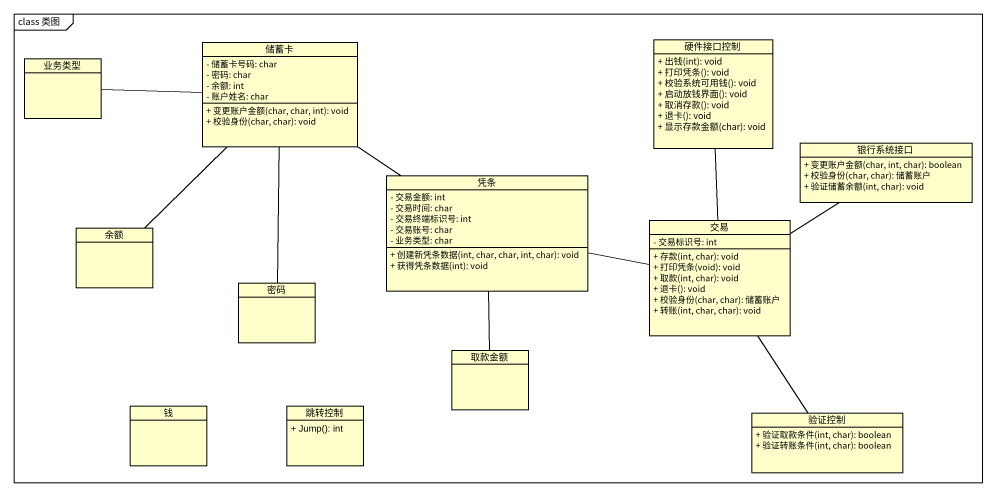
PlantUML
@startuml
mainframe class 类图
hide circle
hide empty members
skinparam classAttributeIconSize 0
class 业务类型
class 储蓄卡 {
  - 储蓄卡号码: char
  - 密码: char
  - 余额: int
  - 账户姓名: char
  + 变更账户金额(char, char, int): void
  + 校验身份(char, char): void
}
class 硬件接口控制 {
  + 出钱(int): void
  + 打印凭条(): void
  + 校验系统可用钱(): void
  + 启动放钱界面(): void
  + 取消存款(): void
  + 退卡(): void
  + 显示存款金额(char): void
}
class 凭条 {
  - 交易金额: int
  - 交易时间: char
  - 交易终端标识号: int
  - 交易账号: char
  - 业务类型: char
  + 创建新凭条数据(int, char, char, int, char): void
  + 获得凭条数据(int): void
}
class 银行系统接口 {
  + 变更账户金额(char, int, char): boolean
  + 校验身份(char, char): 储蓄账户
  + 验证储蓄余额(int, char): void
}
class 余额
class 交易 {
  - 交易标识号: int
  + 存款(int, char): void
  + 打印凭条(void): void
  + 取款(int, char): void
  + 退卡(): void
  + 校验身份(char, char): 储蓄账户
  + 转账(int, char, char): void
}
class 密码
class 取款金额
class 钱
class 跳转控制 {
  + Jump(): int
}
class 验证控制 {
  + 验证取款条件(int, char): boolean
  + 验证转账条件(int, char): boolean
}
储蓄卡 -left- 业务类型
储蓄卡 -- 凭条
储蓄卡 -- 余额
凭条 -right- 交易
凭条 -- 取款金额
交易 -up- 硬件接口控制
交易 -up- 银行系统接口
交易 -- 验证控制
密码 -up- 储蓄卡
@enduml
